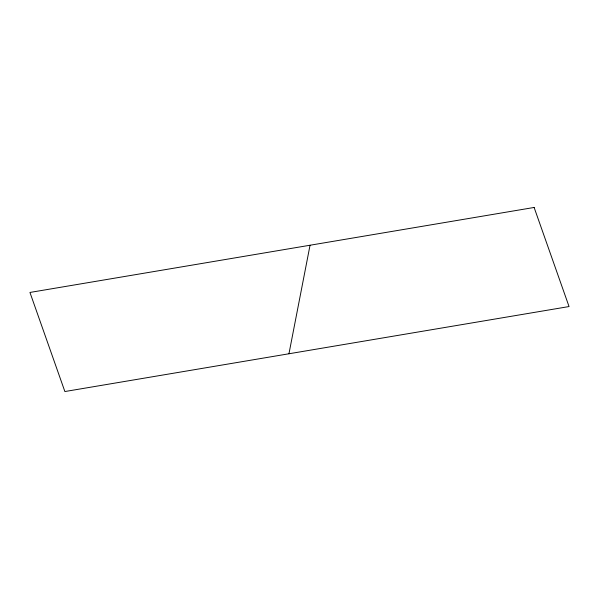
<?xml version="1.0" encoding="UTF-8"?>
<svg xmlns="http://www.w3.org/2000/svg" width="599" height="599" viewBox="0 0 599 599"><rect width="100%" height="100%" fill="white"/><g stroke="black" fill="none" stroke-linecap="round" stroke-linejoin="round"><path stroke-width="0.9" d="M288.958 353.762L310.042 245.238M534.121 207.464L29.95 292.447L64.879 391.536L569.05 306.553L534.121 207.464"/></g></svg>
